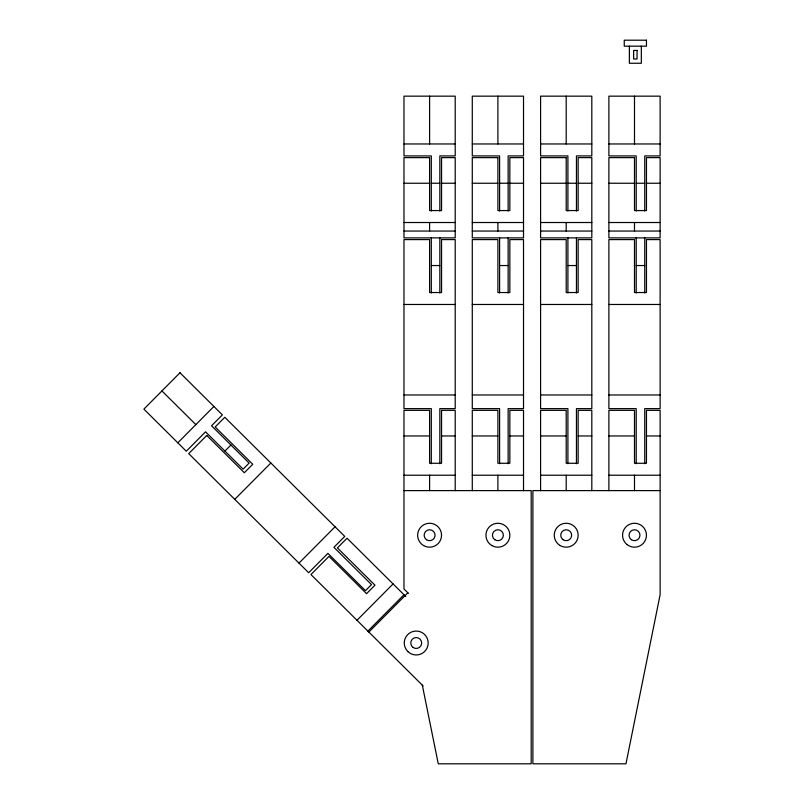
<?xml version="1.0" encoding="UTF-8"?>
<svg xmlns="http://www.w3.org/2000/svg" width="804" height="804" viewBox="0 0 804 804"><rect width="100%" height="100%" fill="white"/><g stroke="black" fill="none" stroke-linecap="round" stroke-linejoin="round"><path stroke-width="1.21" d="M177.815 442.793L213.904 406.452M224.929 451.084L230.949 445.024M234.758 499.344L270.858 463.003M298.967 563.122L335.067 526.771M356.986 620.276L393.076 583.925M367.89 631.1L403.98 594.759M368.855 632.065L407.839 592.809M403.98 143.966L455.205 143.966M472.28 143.966L523.515 143.966M540.589 143.966L591.814 143.966M608.889 143.966L660.114 143.966M403.98 183.242L429.597 183.242M431.306 183.242L439.838 183.242M441.547 183.242L455.205 183.242M472.28 183.242L497.897 183.242M499.606 183.242L508.138 183.242M509.847 183.242L523.515 183.242M540.589 183.242L566.197 183.242M567.905 183.242L576.448 183.242M578.146 183.242L591.814 183.242M608.889 183.242L634.497 183.242M636.205 183.242L644.748 183.242M646.456 183.242L660.114 183.242M403.98 222.517L455.205 222.517M472.28 222.517L523.515 222.517M540.589 222.517L591.814 222.517M608.889 222.517L660.114 222.517M403.98 231.049L455.205 231.049M472.28 231.049L523.515 231.049M540.589 231.049L591.814 231.049M608.889 231.049L660.114 231.049M431.306 265.541L439.838 265.541M499.606 265.541L508.138 265.541M567.905 265.541L576.448 265.541M636.205 265.541L644.748 265.541M403.98 304.475L455.205 304.475M472.28 304.475L523.515 304.475M540.589 304.475L591.814 304.475M608.889 304.475L660.114 304.475M403.98 394.975L455.205 394.975M472.28 394.975L523.515 394.975M540.589 394.975L591.814 394.975M608.889 394.975L660.114 394.975M403.98 435.959L429.597 435.959M441.547 435.959L455.205 435.959M472.28 435.959L497.897 435.959M509.847 435.959L523.515 435.959M540.589 435.959L566.197 435.959M578.146 435.959L591.814 435.959M608.889 435.959L634.497 435.959M646.456 435.959L660.114 435.959M403.98 475.224L455.205 475.224M472.28 475.224L523.515 475.224M540.589 475.224L591.814 475.224M608.889 475.224L660.114 475.224M403.98 490.601L531.193 490.601L531.193 763.8L438.27 763.8L422.321 685.159M660.114 490.601L532.901 490.601L532.901 763.8L625.964 763.8L660.114 594.759L660.114 410.341L646.456 410.341L646.456 463.275L634.497 463.275L634.497 410.341L608.889 410.341L608.889 490.651M405.759 596.518L347.037 538.208L337.409 547.896L374.976 585.191L366.554 593.674L328.987 556.378L310.947 574.548L423.125 685.963M161.936 390.935L195.864 424.623M408.402 593.372L403.98 588.97L403.98 410.341L429.597 410.341L429.597 463.275L441.547 463.275L441.547 410.341L455.205 410.341L455.205 490.651M644.748 211.02L644.748 155.926L660.114 155.926L660.114 96.158L608.889 96.158L608.889 155.926L636.205 155.926L636.205 211.02M644.748 237.883L644.748 292.978M644.748 463.727L644.748 408.633L660.114 408.633L660.114 239.592L646.456 239.592L646.456 292.525L634.497 292.525L634.497 239.592L608.889 239.592L608.889 408.633L636.205 408.633L636.205 463.727M641.331 46.18L641.331 63.255L629.371 63.255L629.371 46.18M636.205 237.883L636.205 292.978M634.497 96.158L634.497 143.966M634.497 222.517L634.497 231.049M634.497 475.224L634.497 490.601M591.814 490.651L591.814 410.341L578.146 410.341L578.146 463.275L566.197 463.275L566.197 410.341L540.589 410.341L540.589 490.651M576.448 211.02L576.448 155.926L591.814 155.926L591.814 96.158L540.589 96.158L540.589 155.926L567.905 155.926L567.905 211.02M576.448 237.883L576.448 292.978M576.448 463.727L576.448 408.633L591.814 408.633L591.814 239.592L578.146 239.592L578.146 292.525L566.197 292.525L566.197 239.592L540.589 239.592L540.589 408.633L567.905 408.633L567.905 463.727M567.905 237.883L567.905 292.978M566.197 96.158L566.197 143.966M566.197 222.517L566.197 231.049M566.197 475.224L566.197 490.601M523.515 490.651L523.515 410.341L509.847 410.341L509.847 463.275L497.897 463.275L497.897 410.341L472.28 410.341L472.28 490.651M508.138 211.02L508.138 155.926L523.515 155.926L523.515 96.158L472.28 96.158L472.28 155.926L499.606 155.926L499.606 211.02M508.138 237.883L508.138 292.978M508.138 463.727L508.138 408.633L523.515 408.633L523.515 239.592L509.847 239.592L509.847 292.525L497.897 292.525L497.897 239.592L472.28 239.592L472.28 408.633L499.606 408.633L499.606 463.727M499.606 237.883L499.606 292.978M497.897 96.158L497.897 143.966M497.897 222.517L497.897 231.049M497.897 475.224L497.897 490.601M439.838 211.02L439.838 155.926L455.205 155.926L455.205 96.158L403.98 96.158L403.98 155.926L431.306 155.926L431.306 211.02M439.838 237.883L439.838 292.978M439.838 463.727L439.838 408.633L455.205 408.633L455.205 239.592L441.547 239.592L441.547 292.525L429.597 292.525L429.597 239.592L403.98 239.592L403.98 408.633L431.306 408.633L431.306 463.727M431.306 237.883L431.306 292.978M429.597 96.158L429.597 143.966M429.597 222.517L429.597 231.049M429.597 475.224L429.597 490.601M179.985 372.754L143.886 409.105L186.297 451.215L205.543 431.828L243.099 469.134L249.119 463.074L211.563 425.778L222.386 414.874L179.985 372.754M206.769 435.446L188.719 453.627L308.666 572.739L327.911 553.363L365.468 590.659L371.488 584.598L333.931 547.303L344.755 536.399L224.808 417.276L215.191 426.974L252.747 464.27L244.326 472.752L206.769 435.446M646.456 40.2L624.256 40.2L624.256 46.18L646.456 46.18L646.456 40.2M637.059 50.441L633.642 50.441L633.642 58.983L637.059 58.983L637.059 50.441M429.597 157.624L403.98 157.624L403.98 237.883L455.205 237.883L455.205 157.624L441.547 157.624L441.547 210.558L429.597 210.558L429.597 157.624M497.897 157.624L472.28 157.624L472.28 237.883L523.515 237.883L523.515 157.624L509.847 157.624L509.847 210.558L497.897 210.558L497.897 157.624M566.197 157.624L540.589 157.624L540.589 237.883L591.814 237.883L591.814 157.624L578.146 157.624L578.146 210.558L566.197 210.558L566.197 157.624M634.497 157.624L608.889 157.624L608.889 237.883L660.114 237.883L660.114 157.624L646.456 157.624L646.456 210.558L634.497 210.558L634.497 157.624M631.391 539.715A5.467 5.467 0 0 0 639.944 535.665A5.467 5.467 0 0 0 632.165 530.278A5.467 5.467 0 0 0 631.391 539.715M563.091 539.715A5.467 5.467 0 0 0 571.644 535.665A5.467 5.467 0 0 0 563.865 530.278A5.467 5.467 0 0 0 563.091 539.715M494.792 539.715A5.467 5.467 0 0 0 503.344 535.665A5.467 5.467 0 0 0 495.555 530.278A5.467 5.467 0 0 0 494.792 539.715M426.492 539.715A5.467 5.467 0 0 0 435.044 535.665A5.467 5.467 0 0 0 427.256 530.278A5.467 5.467 0 0 0 426.492 539.715M423.618 545.574A11.949 11.949 0 0 0 441.547 535.223A11.949 11.949 0 0 0 423.618 524.871A11.949 11.949 0 0 0 423.618 545.574M491.917 545.574A11.949 11.949 0 0 0 509.847 535.223A11.949 11.949 0 0 0 491.917 524.871A11.949 11.949 0 0 0 491.917 545.574M413.135 647.511A5.467 5.467 0 0 0 421.668 643.431A5.467 5.467 0 0 0 413.869 638.074A5.467 5.467 0 0 0 413.135 647.511M407.799 651.491A11.949 11.949 0 0 0 427.778 646.064A11.949 11.949 0 0 0 413.095 631.472A11.949 11.949 0 0 0 407.799 651.491M627.03 544.549A11.949 11.949 0 0 0 646.315 537.022A11.949 11.949 0 0 0 630.155 524.087A11.949 11.949 0 0 0 627.03 544.549M560.217 545.574A11.949 11.949 0 0 0 578.146 535.223A11.949 11.949 0 0 0 560.217 524.871A11.949 11.949 0 0 0 560.217 545.574"/></g></svg>
